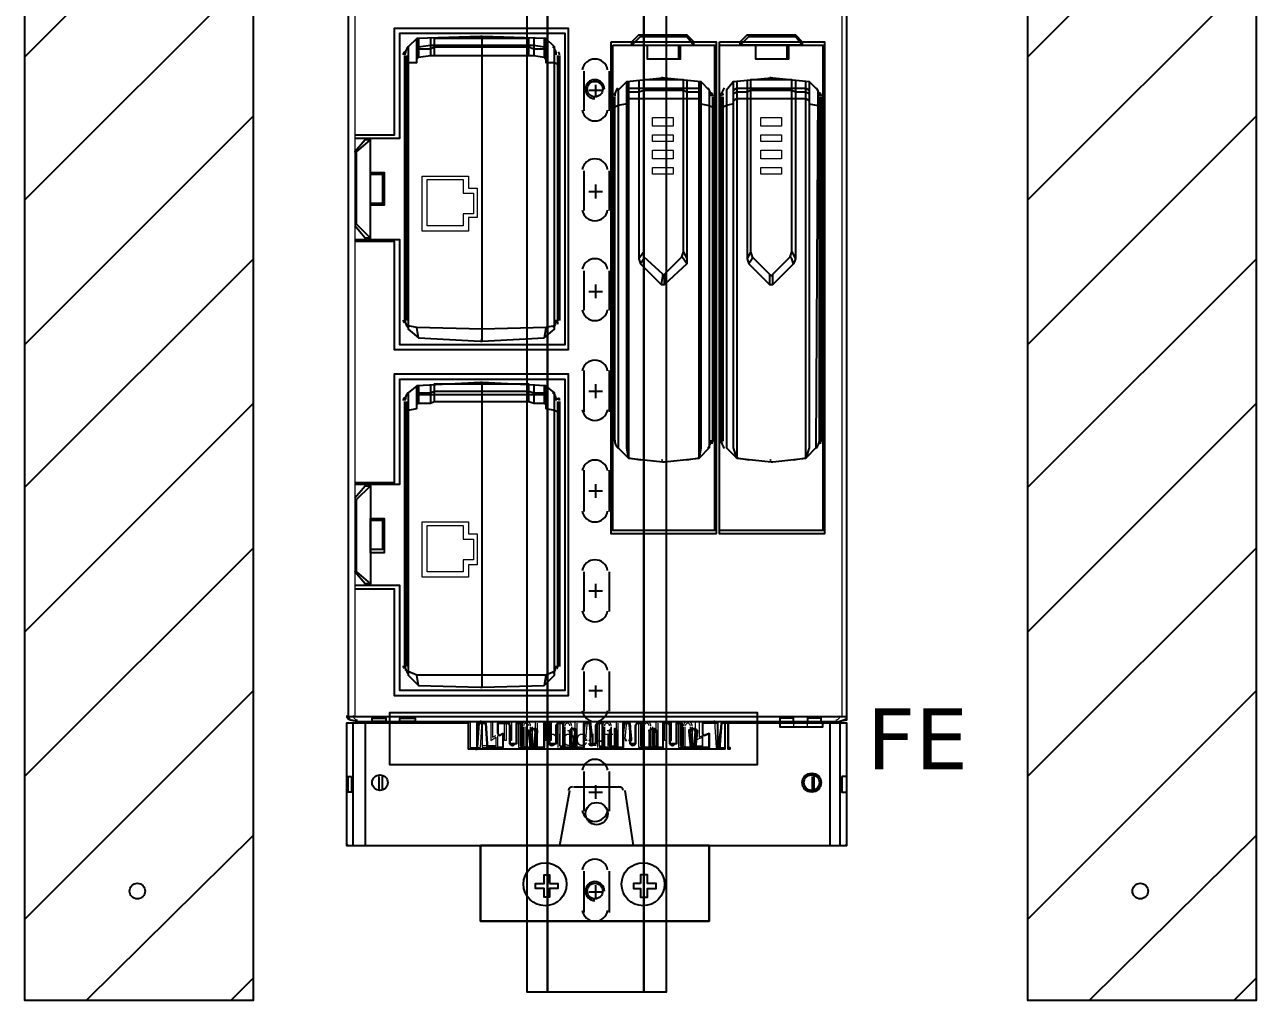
# Model space of a CAD drawing. Extents: x 4719 to 8938, y 1800 to 4482.
# Drawn here: x 7064.7 to 7367.8, y 3201.8 to 3441.8 of the extents above; entities that cross this region are included whole.
import ezdxf

# ---------------------------------------------------------------- set-up
doc = ezdxf.new("R2010")
doc.units = 0
doc.header["$LTSCALE"] = 10
doc.header["$MEASUREMENT"] = 0
doc.layers.add('G02-1-PRDXXXX-E-MRIO-01-P01-01$0$ANNOTATION', color=7, linetype='Continuous')
doc.styles.add('G02-1-PRDXXXX-E-MRIO-01-P01-01$0$PDF Swiss721BT-BoldCondensed', font='arial.ttf')
doc.styles.add('G02-1-PRDXXXX-E-MRIO-01-P01-01$0$PDF Verdana', font='verdana.ttf')

# ---------------------------------------------------------------- blocks, each defined once
blk = doc.blocks.new('G02-1-PRDXXXX-E-MRIO-01-P01-01$0$DV-54809-ZX-350-001')
at = {"layer": 'G02-1-PRDXXXX-E-MRIO-01-P01-01$0$ANNOTATION', "lineweight": 25}
for points in [[(2402.14, 2129.12), (2345.83, 2129.12), (2345.83, 1401.79), (2402.14, 1401.79)], [(2345.83, 2129.12), (2345.83, 1401.79), (2402.14, 1401.79), (2402.14, 2129.12)], [(2648.96, 2129.12), (2592.65, 2129.12), (2592.65, 1401.79), (2648.96, 1401.79)], [(2592.65, 2129.12), (2592.65, 1401.79), (2648.96, 1401.79), (2648.96, 2129.12)], [(2486.39, 1403.9), (2503.75, 1403.9), (2503.75, 1909.39), (2498.24, 1909.39), (2498.24, 1403.9), (2498.24, 1909.39), (2486.39, 1909.39), (2474.53, 1909.39), (2474.53, 1403.9), (2474.53, 1909.39), (2469.45, 1909.39), (2469.45, 1403.9)], [(2503.75, 1403.9), (2503.75, 1909.39), (2498.24, 1909.39), (2498.24, 1403.9), (2498.24, 1909.39), (2474.53, 1909.39), (2474.53, 1403.9), (2474.53, 1909.39), (2469.45, 1909.39), (2469.45, 1403.9)], [(2427.96, 1654.95), (2425.85, 1654.53), (2425.42, 1654.11), (2425.42, 1471.64), (2425.85, 1470.79), (2427.96, 1470.37), (2455.48, 1470.37), (2531.69, 1470.37), (2531.69, 1469.1), (2542.27, 1469.1), (2542.27, 1470.37), (2546.08, 1470.37), (2548.2, 1470.79), (2548.2, 1471.64), (2548.2, 1654.11), (2547.35, 1654.95), (2546.08, 1654.95), (2542.27, 1654.95), (2542.27, 1656.22), (2531.69, 1656.22), (2531.69, 1654.95)], [(2490.2, 1637.6), (2516.02, 1637.6), (2516.02, 1516.52), (2490.2, 1516.52)], [(2510.52, 1637.6), (2508.83, 1639.29), (2508.83, 1638.87), (2510.52, 1636.75)], [(2516.87, 1637.6), (2542.7, 1637.6), (2542.7, 1516.52), (2516.87, 1516.52)], [(2490.62, 1636.75), (2515.6, 1636.75), (2515.6, 1517.36), (2490.62, 1517.36)], [(2499.09, 1636.75), (2506.71, 1636.75), (2506.71, 1633.36), (2499.09, 1633.36)], [(2499.09, 1636.75), (2507.13, 1636.75), (2507.13, 1633.36), (2499.09, 1633.36)], [(2516.87, 1636.75), (2542.27, 1636.75), (2542.27, 1517.36), (2516.87, 1517.36)], [(2525.76, 1636.75), (2533.38, 1636.75), (2533.38, 1633.36), (2525.76, 1633.36)], [(2525.76, 1636.75), (2533.8, 1636.75), (2533.8, 1633.36), (2525.76, 1633.36)], [(2429.66, 1613.47), (2427.12, 1610.5), (2427.54, 1610.5), (2430.93, 1613.47)], [(2430.93, 1597.38), (2430.93, 1605.42), (2434.32, 1605.42), (2434.32, 1597.38)], [(2430.93, 1597.8), (2430.93, 1605), (2433.89, 1605), (2433.89, 1597.8)], [(2430.93, 1511.86), (2430.93, 1520.33), (2434.32, 1520.33), (2434.32, 1511.86)], [(2430.93, 1512.71), (2430.93, 1519.9), (2433.89, 1519.9), (2433.89, 1512.71)], [(2435.59, 1459.79), (2526.18, 1459.79), (2526.18, 1472.49), (2435.59, 1472.49), (2435.59, 1459.79), (2526.18, 1459.79), (2526.18, 1472.49), (2435.59, 1472.49)], [(2425.42, 1469.95), (2425, 1469.95), (2425, 1440.31), (2425.42, 1439.89), (2547.78, 1439.89), (2548.2, 1440.31), (2548.2, 1469.95), (2547.78, 1469.95), (2517.29, 1469.95), (2516.45, 1463.6), (2516.45, 1469.95), (2512.64, 1469.95), (2512.64, 1467.41), (2513.06, 1466.98), (2514.33, 1467.41), (2514.33, 1464.02), (2507.56, 1464.02), (2507.56, 1469.95), (2506.29, 1469.95), (2506.29, 1469.52), (2506.29, 1464.87), (2504.59, 1464.87), (2504.59, 1469.52), (2504.17, 1469.95), (2503.32, 1469.95), (2502.9, 1469.95), (2502.9, 1464.02), (2497.82, 1464.02), (2497.82, 1469.95), (2496.55, 1469.95), (2496.13, 1469.52), (2496.13, 1464.87), (2494.86, 1464.87), (2494.86, 1469.52), (2494.43, 1469.95), (2493.16, 1469.95), (2493.16, 1464.02), (2488.08, 1464.02), (2488.08, 1469.95), (2486.81, 1469.95), (2486.39, 1469.52), (2486.39, 1464.87), (2485.12, 1464.87), (2485.12, 1469.52), (2484.69, 1469.95), (2483.42, 1469.95), (2483.42, 1464.02), (2478.34, 1464.02), (2478.34, 1469.95), (2477.92, 1469.95), (2477.07, 1469.95), (2476.65, 1469.52), (2476.65, 1464.87), (2474.96, 1464.87), (2474.96, 1469.52), (2474.96, 1469.95), (2473.69, 1469.95), (2473.69, 1464.02), (2468.18, 1464.02), (2468.18, 1469.95), (2466.91, 1469.95), (2466.91, 1469.52), (2466.91, 1464.87), (2465.22, 1464.87), (2465.22, 1469.52), (2464.8, 1469.95), (2462.26, 1469.95), (2462.26, 1467.41), (2462.68, 1466.98), (2463.53, 1467.41), (2463.53, 1464.02), (2459.72, 1464.02), (2459.72, 1463.6), (2459.29, 1469.95), (2457.18, 1469.95), (2457.18, 1464.02), (2456.75, 1463.6), (2455.06, 1463.6), (2455.06, 1469.95)], [(2486.81, 1463.6), (2455.06, 1463.6), (2455.06, 1469.95), (2425, 1469.95), (2425, 1439.89), (2548.2, 1439.89), (2548.2, 1469.95), (2518.14, 1469.95), (2518.14, 1463.6)], [(2480.04, 1468.25), (2480.04, 1467.83), (2480.46, 1468.68)], [(2499.51, 1467.83), (2499.94, 1467.83)], [(2500.78, 1467.83), (2501.21, 1467.83), (2501.21, 1468.25), (2501.21, 1467.83)], [(2500.78, 1467.83), (2501.21, 1467.83)], [(2457.18, 1463.6), (2457.18, 1464.02)], [(2426.27, 1456.82), (2426.27, 1453.01), (2425.42, 1453.01), (2425.42, 1456.82)], [(2546.93, 1456.82), (2546.93, 1453.01), (2548.2, 1453.01), (2548.2, 1456.82)], [(2458.02, 1421.26), (2458.02, 1439.89), (2514.33, 1439.89), (2514.33, 1421.26)], [(2514.33, 1421.26), (2514.33, 1439.89), (2458.02, 1439.89), (2458.02, 1421.26)], [(2474.96, 1430.57), (2477.07, 1430.57), (2477.07, 1429.3), (2474.96, 1429.3), (2474.96, 1427.19), (2473.69, 1427.19), (2473.69, 1429.3), (2471.57, 1429.3), (2471.57, 1430.57), (2473.69, 1430.57), (2473.69, 1432.69), (2474.96, 1432.69)], [(2497.4, 1430.57), (2495.7, 1430.57), (2495.7, 1429.3), (2497.4, 1429.3), (2497.4, 1427.19), (2499.09, 1427.19), (2499.09, 1429.3), (2501.21, 1429.3), (2501.21, 1430.57), (2499.09, 1430.57), (2499.09, 1432.69), (2497.4, 1432.69)]]:
    blk.add_lwpolyline(points, close=True, dxfattribs=at)
for points in [[(2402.14, 1690.09), (2345.83, 1633.79)], [(2648.96, 1690.09), (2592.65, 1633.79)], [(2402.14, 1654.95), (2345.83, 1598.65)], [(2648.96, 1654.95), (2592.65, 1598.65)], [(2427.12, 1614.74), (2436.86, 1614.74), (2436.86, 1640.98), (2479.61, 1640.98), (2479.61, 1561.82), (2436.86, 1561.82), (2436.86, 1588.49), (2427.12, 1588.49)], [(2427.12, 1613.89), (2438.13, 1613.89), (2438.13, 1639.71), (2478.77, 1639.71), (2478.77, 1563.09), (2438.13, 1563.09), (2438.13, 1588.91), (2427.12, 1588.91)], [(2439.82, 1632.09), (2440.24, 1632.52), (2442.36, 1632.52), (2442.36, 1638.44), (2440.24, 1636.33), (2440.24, 1566.9), (2442.78, 1564.78), (2442.36, 1567.32)], [(2442.78, 1564.78), (2458.02, 1563.93), (2458.45, 1563.93), (2473.69, 1564.78), (2476.23, 1566.9), (2476.23, 1636.33), (2474.11, 1638.44), (2458.45, 1638.87), (2458.02, 1638.87), (2442.36, 1638.44)], [(2442.78, 1638.44), (2442.78, 1633.79), (2442.36, 1633.36)], [(2445.75, 1638.44), (2445.75, 1634.21)], [(2469.88, 1634.21), (2469.88, 1638.44), (2458.45, 1638.44), (2446.59, 1638.44), (2446.59, 1634.21)], [(2458.45, 1563.93), (2458.45, 1638.87)], [(2471.15, 1638.44), (2471.15, 1634.21)], [(2473.69, 1638.44), (2473.69, 1633.79), (2474.11, 1633.36)], [(2474.11, 1638.44), (2474.11, 1632.52), (2476.23, 1632.52), (2477.07, 1632.09)], [(2497.4, 1639.29), (2497.4, 1638.87), (2495.28, 1636.75), (2495.28, 1637.6), (2496.97, 1639.29), (2508.83, 1639.29)], [(2497.4, 1638.87), (2508.83, 1638.87)], [(2537.19, 1636.75), (2535.5, 1638.87), (2535.5, 1639.29), (2537.19, 1637.6), (2537.19, 1636.75), (2521.95, 1636.75), (2521.95, 1637.6), (2523.64, 1639.29), (2535.5, 1639.29)], [(2524.07, 1639.29), (2524.07, 1638.87), (2521.95, 1636.75)], [(2524.07, 1638.87), (2535.5, 1638.87)], [(2439.4, 1635.06), (2439.82, 1635.06)], [(2439.4, 1569.01), (2439.4, 1634.21)], [(2439.82, 1569.01), (2439.82, 1634.21)], [(2442.36, 1635.9), (2442.78, 1636.33), (2445.75, 1636.75), (2458.45, 1636.75), (2471.15, 1636.75), (2473.69, 1636.33), (2474.11, 1635.9)], [(2442.36, 1635.48), (2442.78, 1635.9), (2445.75, 1635.9), (2446.59, 1636.33), (2458.45, 1636.33), (2469.88, 1636.33), (2471.15, 1635.9), (2473.69, 1635.9), (2474.11, 1635.48)], [(2442.78, 1633.79), (2445.75, 1634.21), (2458.45, 1634.21), (2471.15, 1634.21), (2473.69, 1633.79)], [(2477.07, 1635.06), (2477.07, 1635.06)], [(2477.5, 1569.01), (2477.5, 1634.21)], [(2533.38, 1636.75), (2529.57, 1636.75), (2533.38, 1636.75)], [(2483.42, 1630.4), (2483.42, 1620.66)], [(2489.78, 1620.66), (2489.78, 1630.4)], [(2494.43, 1627.86), (2494.43, 1535.14), (2494.01, 1537.68), (2494.01, 1627.86), (2491.89, 1625.74), (2491.89, 1537.68), (2494.43, 1535.14)], [(2494.01, 1627.86), (2502.9, 1628.71), (2503.32, 1628.71), (2512.21, 1627.86), (2514.33, 1625.74), (2514.33, 1537.68), (2511.79, 1535.14)], [(2496.97, 1628.28), (2496.97, 1584.25), (2497.4, 1582.98), (2502.48, 1577.9), (2502.9, 1577.9), (2503.32, 1577.9), (2503.32, 1580.44)], [(2508.83, 1582.98), (2507.98, 1584.25), (2507.56, 1584.68), (2507.98, 1585.95), (2507.98, 1628.28), (2502.9, 1628.28), (2498.24, 1628.28), (2498.24, 1585.95), (2498.24, 1584.68), (2498.24, 1584.25), (2497.4, 1582.98)], [(2508.83, 1628.28), (2508.83, 1584.25), (2508.83, 1582.98), (2503.32, 1577.9)], [(2512.21, 1627.86), (2512.21, 1537.68), (2511.79, 1535.14), (2511.79, 1627.86)], [(2521.1, 1627.86), (2521.1, 1535.14), (2520.26, 1537.68), (2520.26, 1627.86), (2518.56, 1625.74), (2518.56, 1537.68), (2521.1, 1535.14)], [(2520.26, 1627.86), (2529.57, 1628.71), (2529.99, 1628.71), (2538.88, 1627.86), (2541, 1625.74), (2540.58, 1537.68), (2538.04, 1535.14)], [(2523.64, 1628.28), (2523.64, 1584.25), (2524.07, 1582.98), (2529.15, 1577.9), (2529.57, 1577.9), (2529.99, 1577.9), (2529.99, 1580.44)], [(2535.07, 1582.98), (2534.65, 1584.25), (2534.23, 1584.68), (2534.65, 1585.95), (2534.65, 1628.28), (2529.57, 1628.28), (2524.49, 1628.28), (2524.49, 1585.95), (2524.91, 1584.68), (2524.91, 1584.25), (2524.07, 1582.98)], [(2535.5, 1628.28), (2535.5, 1584.25), (2535.07, 1582.98), (2529.99, 1577.9)], [(2538.88, 1627.86), (2538.88, 1537.68), (2538.04, 1535.14), (2538.04, 1627.86)], [(2484.69, 1625.74), (2488.08, 1625.74)], [(2486.39, 1624.05), (2486.39, 1627.01)], [(2491.05, 1624.47), (2491.05, 1624.9)], [(2494.01, 1625.74), (2494.43, 1626.17), (2496.97, 1626.17), (2502.9, 1626.17), (2508.83, 1626.17), (2511.79, 1626.17), (2512.21, 1625.74)], [(2494.01, 1624.9), (2494.43, 1625.32), (2496.97, 1625.32), (2498.24, 1625.74), (2502.9, 1625.74), (2507.98, 1625.74), (2508.83, 1625.32), (2511.79, 1625.32), (2512.21, 1624.9)], [(2515.18, 1624.47), (2514.75, 1624.9)], [(2517.72, 1624.47), (2517.72, 1624.9)], [(2520.26, 1625.74), (2521.1, 1626.17), (2523.64, 1626.17), (2529.57, 1626.17), (2535.5, 1626.17), (2538.04, 1626.17), (2538.88, 1625.74)], [(2520.26, 1624.9), (2521.1, 1625.32), (2523.64, 1625.32), (2524.49, 1625.74), (2529.57, 1625.74), (2534.65, 1625.74), (2535.5, 1625.32), (2538.04, 1625.32), (2538.88, 1624.9)], [(2541.85, 1624.47), (2541.43, 1624.9)], [(2490.62, 1539.38), (2490.62, 1624.05)], [(2491.05, 1539.38), (2491.05, 1624.05)], [(2494.01, 1622.36), (2491.89, 1621.93), (2491.05, 1621.51)], [(2494.01, 1623.2), (2494.43, 1623.63), (2496.97, 1623.63), (2502.9, 1623.63), (2508.83, 1623.63), (2511.79, 1623.63), (2512.21, 1623.2)], [(2512.21, 1622.36), (2514.33, 1621.93), (2515.18, 1621.51)], [(2515.18, 1624.05), (2515.18, 1539.38), (2515.18, 1624.05)], [(2517.29, 1539.38), (2517.29, 1624.05)], [(2517.72, 1539.38), (2517.72, 1624.05)], [(2520.26, 1622.36), (2518.56, 1621.93), (2517.72, 1621.51)], [(2520.26, 1623.2), (2521.1, 1623.63), (2523.64, 1623.63), (2529.57, 1623.63), (2535.5, 1623.63), (2538.04, 1623.63), (2538.88, 1623.2)], [(2538.88, 1622.36), (2541, 1621.93), (2541.43, 1621.51)], [(2541.43, 1539.38), (2541.43, 1624.05)], [(2541.85, 1539.38), (2541.85, 1624.05)], [(2402.14, 1619.39), (2345.83, 1563.09)], [(2648.96, 1619.39), (2592.65, 1563.09)], [(2430.93, 1589.33), (2430.93, 1613.47)], [(2427.54, 1592.72), (2427.54, 1610.5)], [(2483.42, 1605.84), (2483.42, 1596.11)], [(2489.78, 1596.11), (2489.78, 1605.84)], [(2484.69, 1600.76), (2488.08, 1600.76)], [(2486.39, 1599.07), (2486.39, 1602.46)], [(2427.12, 1592.72), (2427.54, 1592.72), (2430.93, 1589.33), (2429.66, 1589.33), (2427.12, 1592.3)], [(2498.24, 1585.95), (2496.97, 1584.25)], [(2507.98, 1585.95), (2508.83, 1584.25)], [(2524.49, 1585.95), (2523.64, 1584.25)], [(2534.65, 1585.95), (2535.5, 1584.25)], [(2402.14, 1584.25), (2345.83, 1527.95)], [(2507.56, 1584.68), (2503.32, 1580.44), (2502.9, 1580.02), (2502.9, 1580.44), (2498.24, 1584.68)], [(2534.23, 1584.68), (2529.99, 1580.44), (2529.57, 1580.02), (2529.15, 1580.44), (2524.91, 1584.68)], [(2648.96, 1584.25), (2592.65, 1527.95)], [(2483.42, 1581.29), (2483.42, 1571.55)], [(2489.78, 1571.55), (2489.78, 1581.29)], [(2502.9, 1580.44), (2502.48, 1577.9)], [(2529.15, 1580.44), (2529.15, 1577.9)], [(2486.39, 1574.52), (2486.39, 1577.9)], [(2502.9, 1577.9), (2502.9, 1577.9)], [(2503.32, 1577.9), (2503.32, 1577.9)], [(2529.57, 1577.9), (2529.57, 1577.9)], [(2529.99, 1577.9), (2529.99, 1577.9)], [(2484.69, 1576.21), (2488.08, 1576.21)], [(2439.82, 1568.17), (2439.4, 1568.59)], [(2476.23, 1567.74), (2474.11, 1567.32), (2458.45, 1566.9), (2442.36, 1567.32), (2440.24, 1567.74)], [(2474.11, 1567.32), (2473.69, 1564.78)], [(2477.07, 1568.17), (2477.07, 1568.59)], [(2458.45, 1563.93), (2458.45, 1563.93)], [(2427.12, 1529.22), (2436.86, 1529.22), (2436.86, 1555.89), (2479.61, 1555.89), (2479.61, 1476.72), (2436.86, 1476.72), (2436.86, 1502.97), (2427.12, 1502.97)], [(2483.42, 1556.74), (2483.42, 1546.57)], [(2489.78, 1546.57), (2489.78, 1556.74)], [(2427.12, 1528.79), (2438.13, 1528.79), (2438.13, 1554.62), (2478.77, 1554.62), (2478.77, 1477.99), (2438.13, 1477.99), (2438.13, 1503.82), (2427.12, 1503.82)], [(2439.82, 1546.57), (2440.24, 1547), (2442.36, 1547.42), (2442.36, 1552.93), (2440.24, 1551.23), (2440.24, 1481.8), (2442.78, 1479.26), (2442.36, 1481.8)], [(2442.78, 1479.26), (2458.02, 1478.84), (2458.45, 1478.84), (2473.69, 1479.26), (2476.23, 1481.8), (2476.23, 1551.23), (2474.11, 1552.93), (2458.45, 1553.77), (2458.02, 1553.77), (2442.36, 1552.93)], [(2442.78, 1552.93), (2442.78, 1548.69), (2442.36, 1548.27)], [(2445.75, 1553.35), (2445.75, 1548.69)], [(2469.88, 1549.11), (2469.88, 1553.35), (2458.45, 1553.35), (2446.59, 1553.35), (2446.59, 1549.11)], [(2471.15, 1553.35), (2471.15, 1548.69)], [(2473.69, 1552.93), (2473.69, 1548.69), (2474.11, 1548.27)], [(2474.11, 1552.93), (2474.11, 1547.42), (2476.23, 1547), (2477.07, 1546.57)], [(2486.39, 1549.96), (2486.39, 1553.35)], [(2439.4, 1549.54), (2439.82, 1549.96)], [(2439.4, 1483.92), (2439.4, 1549.11)], [(2439.82, 1483.92), (2439.82, 1549.11)], [(2442.36, 1550.81), (2442.78, 1551.23), (2445.75, 1551.23), (2446.59, 1551.65), (2458.45, 1551.65), (2469.88, 1551.65), (2471.15, 1551.23), (2473.69, 1551.23), (2474.11, 1550.81)], [(2442.36, 1550.38), (2442.78, 1550.81), (2445.75, 1550.81), (2458.45, 1550.81), (2471.15, 1550.81), (2473.69, 1550.81), (2474.11, 1550.38)], [(2442.78, 1548.69), (2445.75, 1548.69), (2446.59, 1549.11), (2458.45, 1549.11), (2469.88, 1549.11), (2471.15, 1548.69), (2473.69, 1548.69)], [(2477.07, 1549.54), (2477.07, 1549.96)], [(2477.5, 1483.92), (2477.5, 1549.11)], [(2484.69, 1551.65), (2488.08, 1551.65)], [(2402.14, 1548.69), (2345.83, 1492.38)], [(2648.96, 1548.69), (2592.65, 1492.38)], [(2491.05, 1538.95), (2491.05, 1538.95)], [(2514.75, 1538.95), (2515.18, 1538.95)], [(2517.72, 1538.95), (2517.72, 1538.95)], [(2541.43, 1538.95), (2541.85, 1538.95)], [(2497.4, 1534.72), (2494.43, 1535.14), (2502.9, 1534.3), (2503.32, 1534.3), (2511.79, 1535.14), (2508.83, 1534.72)], [(2502.9, 1534.3), (2502.9, 1534.3)], [(2524.07, 1534.72), (2521.1, 1535.14), (2529.57, 1534.3), (2529.99, 1534.3), (2538.04, 1535.14), (2535.07, 1534.72)], [(2529.57, 1534.3), (2529.57, 1534.3)], [(2483.42, 1532.18), (2483.42, 1522.02)], [(2489.78, 1522.02), (2489.78, 1532.18)], [(2427.12, 1525.41), (2429.66, 1528.37), (2430.93, 1528.37), (2430.93, 1504.24), (2429.66, 1504.24), (2427.12, 1507.2), (2427.54, 1507.2), (2430.93, 1504.24)], [(2427.12, 1524.98), (2427.54, 1524.98), (2430.93, 1528.37)], [(2486.39, 1525.41), (2486.39, 1528.79)], [(2427.54, 1507.2), (2427.54, 1524.98)], [(2484.69, 1527.1), (2488.08, 1527.1)], [(2402.14, 1513.13), (2345.83, 1456.82)], [(2648.96, 1513.13), (2592.65, 1456.82)], [(2483.42, 1507.2), (2483.42, 1497.46)], [(2489.78, 1497.46), (2489.78, 1507.2)], [(2486.39, 1500.85), (2486.39, 1504.24)], [(2484.69, 1502.55), (2488.08, 1502.55)], [(2439.82, 1483.07), (2439.4, 1483.07)], [(2476.23, 1482.65), (2474.11, 1481.8), (2458.45, 1481.8), (2442.36, 1481.8), (2440.24, 1482.65)], [(2477.07, 1483.07), (2477.07, 1483.07)], [(2483.42, 1482.65), (2483.42, 1472.91)], [(2489.78, 1472.91), (2489.78, 1482.65)], [(2474.11, 1481.8), (2473.69, 1479.26)], [(2486.39, 1476.3), (2486.39, 1479.26)], [(2402.14, 1477.99), (2345.83, 1421.68)], [(2458.45, 1478.84), (2458.45, 1478.84)], [(2484.69, 1477.99), (2488.08, 1477.99)], [(2648.96, 1477.99), (2592.65, 1421.68)], [(2425.42, 1471.64), (2548.2, 1471.64)], [(2431.35, 1469.95), (2431.35, 1471.22), (2434.74, 1471.22), (2434.74, 1469.95)], [(2434.74, 1470.37), (2431.35, 1470.37)], [(2438.13, 1469.95), (2438.13, 1471.22), (2441.94, 1471.22), (2441.94, 1469.95)], [(2441.94, 1470.37), (2438.13, 1470.37)], [(2535.07, 1469.95), (2535.07, 1471.22), (2531.69, 1471.22), (2531.69, 1469.95)], [(2531.69, 1470.37), (2535.07, 1470.37)], [(2541.85, 1469.95), (2541.85, 1471.22), (2538.46, 1471.22), (2538.46, 1469.95)], [(2538.46, 1470.37), (2541.85, 1470.37)], [(2426.69, 1439.89), (2426.69, 1469.95)], [(2429.66, 1469.95), (2429.66, 1439.89)], [(2456.75, 1463.6), (2457.18, 1463.6), (2457.18, 1464.02), (2457.6, 1469.95), (2457.18, 1464.02), (2457.18, 1469.95), (2457.6, 1469.95), (2459.29, 1469.95)], [(2457.6, 1469.95), (2457.6, 1469.95)], [(2459.29, 1469.95), (2459.72, 1463.6), (2459.29, 1469.95)], [(2462.68, 1466.98), (2463.53, 1467.41), (2463.53, 1464.02), (2459.72, 1464.02), (2459.72, 1463.6)], [(2462.26, 1467.41), (2462.26, 1469.95), (2464.8, 1469.95), (2465.22, 1469.52), (2465.22, 1464.87)], [(2462.26, 1467.41), (2462.26, 1467.41)], [(2466.91, 1464.87), (2466.91, 1469.52), (2466.91, 1469.95), (2468.18, 1469.95), (2468.18, 1464.02)], [(2468.18, 1469.95), (2468.18, 1469.95)], [(2469.88, 1468.25), (2469.88, 1468.25)], [(2470.72, 1464.02), (2470.3, 1467.83), (2470.72, 1468.68), (2470.3, 1468.68), (2470.3, 1468.25)], [(2470.3, 1468.25), (2470.3, 1468.25)], [(2470.72, 1467.83), (2470.72, 1467.83)], [(2471.15, 1464.02), (2471.57, 1467.83), (2471.15, 1468.68), (2471.57, 1468.68), (2471.57, 1468.25), (2471.99, 1468.25), (2471.99, 1467.83), (2471.57, 1464.02)], [(2471.15, 1467.83), (2471.15, 1467.83)], [(2471.57, 1468.25), (2471.57, 1468.25)], [(2473.69, 1464.02), (2473.69, 1469.95), (2474.96, 1469.95), (2474.96, 1469.52), (2474.96, 1464.87)], [(2473.69, 1469.95), (2473.69, 1469.95)], [(2476.65, 1464.87), (2476.65, 1469.52), (2477.07, 1469.95), (2477.92, 1469.95)], [(2477.92, 1469.95), (2477.92, 1469.95)], [(2478.34, 1469.95), (2478.34, 1464.02), (2483.42, 1464.02), (2483.42, 1469.95), (2484.69, 1469.95), (2485.12, 1469.52), (2485.12, 1464.87)], [(2480.04, 1468.25), (2480.04, 1468.25)], [(2480.04, 1468.25), (2480.04, 1468.25)], [(2480.46, 1464.02), (2480.04, 1467.83), (2480.04, 1464.02)], [(2480.04, 1467.83), (2480.04, 1467.83)], [(2480.46, 1468.68), (2480.46, 1468.68)], [(2480.46, 1467.83), (2480.46, 1467.83)], [(2480.88, 1467.83), (2480.88, 1467.83)], [(2481.31, 1464.02), (2481.73, 1467.83), (2481.73, 1468.25)], [(2481.31, 1468.25), (2481.31, 1468.25)], [(2481.73, 1468.25), (2481.73, 1468.25)], [(2481.73, 1467.83), (2481.73, 1467.83)], [(2483.42, 1469.95), (2483.42, 1469.95)], [(2486.39, 1464.87), (2486.39, 1469.52), (2486.81, 1469.95), (2488.08, 1469.95), (2488.08, 1464.02), (2493.16, 1464.02), (2493.16, 1469.95), (2494.43, 1469.95), (2494.86, 1469.52), (2494.86, 1464.87)], [(2488.08, 1469.95), (2488.08, 1469.95)], [(2490.2, 1464.02), (2490.2, 1467.83), (2490.2, 1468.68), (2489.78, 1468.25), (2489.78, 1467.83), (2489.78, 1464.02)], [(2489.78, 1468.25), (2489.78, 1468.25)], [(2490.2, 1468.68), (2490.2, 1468.68)], [(2490.2, 1468.25), (2490.2, 1468.25)], [(2490.2, 1467.83), (2490.2, 1467.83)], [(2491.05, 1464.02), (2491.05, 1467.83), (2491.05, 1468.68), (2491.47, 1468.25), (2491.47, 1467.83), (2491.47, 1464.02)], [(2491.05, 1468.68), (2491.05, 1468.68)], [(2491.05, 1468.25), (2491.05, 1468.25)], [(2491.05, 1467.83), (2491.05, 1467.83)], [(2491.47, 1468.25), (2491.47, 1468.25)], [(2493.16, 1469.95), (2493.16, 1469.95)], [(2496.13, 1464.87), (2496.13, 1469.52), (2496.55, 1469.95), (2497.82, 1469.95), (2497.82, 1464.02), (2502.9, 1464.02), (2503.32, 1463.6)], [(2497.82, 1469.95), (2497.82, 1469.95)], [(2499.94, 1464.02), (2499.94, 1467.83), (2499.51, 1468.25), (2499.51, 1467.83), (2499.51, 1464.02)], [(2499.51, 1468.25), (2499.51, 1468.25)], [(2499.51, 1467.83), (2499.51, 1467.83)], [(2499.94, 1468.68), (2499.94, 1468.68)], [(2499.94, 1468.25), (2499.94, 1468.25)], [(2499.94, 1467.83), (2499.94, 1467.83)], [(2500.36, 1467.83), (2500.36, 1467.83)], [(2500.78, 1464.02), (2500.78, 1467.83), (2500.78, 1468.68), (2501.21, 1468.25), (2501.21, 1467.83), (2501.21, 1464.02)], [(2500.78, 1468.68), (2500.78, 1468.68)], [(2500.78, 1467.83), (2500.78, 1467.83)], [(2501.21, 1468.25), (2501.21, 1468.25)], [(2501.21, 1468.25), (2501.21, 1468.25)], [(2502.9, 1469.95), (2502.9, 1464.02)], [(2503.32, 1469.95), (2504.17, 1469.95), (2504.59, 1469.52), (2504.59, 1464.87)], [(2503.32, 1469.95), (2503.32, 1469.95)], [(2506.29, 1464.87), (2506.29, 1469.52), (2506.29, 1469.95), (2507.56, 1469.95), (2507.56, 1464.02)], [(2507.56, 1469.95), (2507.56, 1469.95)], [(2507.98, 1464.02), (2514.33, 1464.02), (2514.33, 1467.41), (2513.06, 1466.98)], [(2510.1, 1464.02), (2509.67, 1467.83), (2510.1, 1468.68), (2509.67, 1468.68), (2509.67, 1468.25), (2509.25, 1468.25), (2509.25, 1467.83), (2509.67, 1464.02)], [(2509.67, 1468.25), (2509.67, 1468.25)], [(2510.1, 1467.83), (2510.1, 1467.83)], [(2510.52, 1464.02), (2510.94, 1467.83), (2510.52, 1468.68), (2510.94, 1468.68), (2510.94, 1468.25), (2511.37, 1468.25), (2511.37, 1467.83), (2510.94, 1464.02)], [(2510.52, 1467.83), (2510.52, 1467.83)], [(2510.94, 1468.25), (2510.94, 1468.25)], [(2516.45, 1463.6), (2516.45, 1469.95), (2512.64, 1469.95), (2512.64, 1467.41)], [(2513.06, 1467.41), (2513.06, 1467.41)], [(2516.87, 1463.6), (2517.29, 1469.95), (2516.87, 1463.6)], [(2519.41, 1463.6), (2518.99, 1464.02), (2519.41, 1464.02), (2519.41, 1463.6), (2518.99, 1463.6), (2518.99, 1464.02), (2518.99, 1469.95), (2518.99, 1464.02), (2518.99, 1469.95), (2517.29, 1469.95)], [(2518.99, 1469.95), (2518.99, 1469.95)], [(2543.97, 1469.95), (2543.97, 1439.89)], [(2546.51, 1439.89), (2546.51, 1469.95)], [(2459.72, 1463.6), (2459.72, 1463.6)], [(2459.72, 1463.6), (2459.72, 1463.6)], [(2459.72, 1463.6), (2459.72, 1463.6)], [(2463.53, 1464.02), (2463.53, 1464.02)], [(2473.26, 1464.02), (2468.61, 1464.02)], [(2468.61, 1464.02), (2468.61, 1464.02)], [(2473.26, 1464.02), (2473.26, 1464.02)], [(2478.34, 1464.02), (2478.34, 1464.02)], [(2483.42, 1464.02), (2483.42, 1464.02)], [(2488.08, 1464.02), (2488.08, 1464.02)], [(2493.16, 1464.02), (2493.16, 1464.02)], [(2497.82, 1464.02), (2497.82, 1464.02)], [(2502.9, 1464.02), (2502.9, 1464.02)], [(2507.98, 1464.02), (2507.98, 1464.02)], [(2516.87, 1463.6), (2516.87, 1463.6)], [(2518.99, 1464.02), (2518.99, 1464.02)], [(2518.99, 1464.02), (2518.99, 1464.02)], [(2483.42, 1458.09), (2483.42, 1448.36)], [(2489.78, 1448.36), (2489.78, 1458.09)], [(2433.05, 1453.44), (2433.05, 1456.82)], [(2433.89, 1453.44), (2433.89, 1456.82)], [(2539.73, 1453.44), (2539.73, 1456.82)], [(2540.16, 1453.44), (2540.16, 1456.82)], [(2477.5, 1439.89), (2480.04, 1453.44)], [(2480.88, 1454.28), (2492.32, 1454.28)], [(2484.69, 1453.01), (2488.08, 1453.01)], [(2486.39, 1451.32), (2486.39, 1454.71)], [(2495.7, 1439.89), (2493.59, 1453.44)], [(2402.14, 1442.43), (2361.07, 1401.79)], [(2648.96, 1442.43), (2607.89, 1401.79)], [(2483.42, 1433.54), (2483.42, 1423.38)], [(2489.78, 1423.38), (2489.78, 1433.54)], [(2484.69, 1428.46), (2488.08, 1428.46)], [(2486.39, 1426.76), (2486.39, 1430.15)], [(2402.14, 1407.29), (2396.64, 1401.79)], [(2648.96, 1407.29), (2643.45, 1401.79)]]:
    blk.add_lwpolyline(points, dxfattribs=at)
at = {"layer": 'G02-1-PRDXXXX-E-MRIO-01-P01-01$0$ANNOTATION', "lineweight": 0}
for points in [[(2425.42, 1471.64), (2425.42, 1654.11)], [(2427.12, 1654.11), (2427.12, 1471.64)], [(2546.93, 1654.11), (2546.93, 1471.64)], [(2548.2, 1471.64), (2548.2, 1654.11)], [(2545.66, 1470.37), (2427.96, 1470.37), (2426.27, 1470.79)], [(2427.96, 1470.37), (2427.96, 1470.37)], [(2455.48, 1470.37), (2455.48, 1469.95), (2455.48, 1464.02), (2458.02, 1464.02), (2458.45, 1470.37), (2458.45, 1464.44)], [(2458.45, 1470.37), (2458.45, 1470.37)], [(2458.45, 1470.37), (2458.45, 1470.37)], [(2460.56, 1470.37), (2460.56, 1465.71), (2461.83, 1466.56), (2461.83, 1464.44), (2458.45, 1464.44), (2458.45, 1464.02), (2462.26, 1464.02), (2462.26, 1466.98)], [(2467.34, 1470.37), (2460.99, 1470.37), (2460.99, 1466.56), (2461.83, 1466.98)], [(2464.37, 1470.37), (2464.37, 1466.14), (2464.37, 1465.71), (2463.95, 1465.71), (2463.95, 1466.14), (2463.95, 1470.37)], [(2465.64, 1470.37), (2465.64, 1466.14), (2465.64, 1465.71), (2465.22, 1465.71), (2465.22, 1466.14), (2465.22, 1470.37)], [(2467.76, 1470.37), (2467.76, 1464.44), (2468.61, 1464.44), (2468.61, 1469.1)], [(2469.45, 1470.37), (2469.45, 1471.64)], [(2470.72, 1469.1), (2470.72, 1464.44), (2471.57, 1464.44), (2471.57, 1470.37)], [(2471.99, 1470.37), (2477.07, 1470.37)], [(2474.11, 1470.37), (2474.11, 1466.14), (2474.11, 1465.71), (2473.69, 1465.71), (2473.69, 1466.14), (2473.69, 1470.37)], [(2475.38, 1470.37), (2475.38, 1466.14), (2475.38, 1465.71), (2474.96, 1465.71), (2474.96, 1466.14), (2474.96, 1470.37)], [(2477.5, 1470.37), (2477.5, 1464.44), (2478.34, 1464.44), (2478.34, 1469.1)], [(2481.73, 1469.95), (2481.73, 1464.02), (2480.46, 1464.02), (2480.46, 1464.44), (2480.46, 1469.1), (2480.46, 1464.44), (2481.31, 1464.44), (2481.31, 1470.37)], [(2482.15, 1470.37), (2486.81, 1470.37)], [(2484.27, 1470.37), (2483.85, 1466.14), (2484.27, 1465.71), (2483.85, 1465.71), (2483.42, 1465.71), (2483.42, 1466.14), (2483.85, 1470.37)], [(2485.12, 1470.37), (2485.54, 1466.14)], [(2487.24, 1470.37), (2487.24, 1464.44), (2488.51, 1464.44), (2488.51, 1469.1), (2488.51, 1464.44), (2488.51, 1464.02), (2487.24, 1464.02)], [(2491.47, 1464.02), (2490.2, 1464.02), (2490.2, 1464.44), (2490.2, 1469.1), (2490.2, 1464.44), (2491.47, 1464.44), (2491.47, 1470.37)], [(2491.89, 1470.37), (2496.97, 1470.37)], [(2493.59, 1466.14), (2493.59, 1465.71), (2494.01, 1465.71), (2493.59, 1466.14), (2494.01, 1470.37)], [(2494.43, 1470.37), (2494.86, 1466.14), (2494.43, 1465.71), (2494.86, 1465.71), (2495.28, 1465.71), (2495.28, 1466.14), (2494.86, 1470.37)], [(2497.4, 1470.37), (2497.4, 1464.44), (2498.24, 1464.44), (2498.24, 1469.1), (2498.24, 1464.44), (2498.24, 1464.02), (2496.97, 1464.02), (2496.97, 1469.95)], [(2496.97, 1470.37), (2496.97, 1470.37)], [(2500.36, 1469.1), (2500.36, 1464.44), (2501.21, 1464.44), (2501.21, 1470.37)], [(2501.63, 1470.37), (2506.71, 1470.37)], [(2503.75, 1470.37), (2503.75, 1466.14), (2503.75, 1465.71), (2503.32, 1465.71), (2503.32, 1466.14), (2503.32, 1470.37)], [(2504.59, 1470.37), (2504.59, 1466.14), (2504.59, 1465.71), (2505.02, 1465.71), (2505.02, 1466.14), (2505.02, 1470.37)], [(2507.13, 1470.37), (2507.13, 1464.44), (2507.98, 1464.44), (2507.98, 1469.1)], [(2515.18, 1470.37), (2511.79, 1470.37), (2511.79, 1466.56), (2512.64, 1466.98), (2512.64, 1464.02), (2510.1, 1464.02), (2509.67, 1464.44), (2509.67, 1469.1)], [(2510.1, 1469.1), (2510.1, 1464.44), (2512.64, 1464.44), (2512.64, 1466.56), (2510.94, 1465.71), (2510.94, 1470.37)], [(2515.18, 1470.37), (2515.18, 1470.37)], [(2515.6, 1470.37), (2515.6, 1470.37)], [(2515.6, 1470.37), (2516.02, 1464.02), (2518.14, 1464.02), (2518.14, 1469.95), (2518.56, 1470.37)], [(2515.6, 1470.37), (2515.6, 1470.37)], [(2535.07, 1470.37), (2535.07, 1469.1), (2531.69, 1469.1), (2531.69, 1470.37)], [(2542.27, 1470.37), (2542.27, 1469.1), (2538.46, 1469.1), (2538.46, 1470.37)], [(2545.66, 1470.37), (2545.66, 1470.37)], [(2467.34, 1469.95), (2467.34, 1464.02), (2468.61, 1464.02), (2469.03, 1464.44), (2469.03, 1469.1)], [(2467.34, 1469.95), (2467.34, 1469.95)], [(2471.99, 1469.95), (2471.99, 1464.02), (2470.72, 1464.02), (2470.3, 1464.44), (2470.3, 1469.1)], [(2471.99, 1469.95), (2471.99, 1469.95)], [(2477.07, 1469.95), (2477.07, 1464.02)], [(2477.07, 1469.95), (2477.07, 1469.95)], [(2478.77, 1469.1), (2478.77, 1464.44), (2478.77, 1464.02), (2478.34, 1464.02), (2477.5, 1464.02)], [(2482.15, 1469.95), (2482.15, 1469.95)], [(2486.39, 1469.95), (2486.39, 1469.95)], [(2486.81, 1469.95), (2486.81, 1464.02)], [(2486.81, 1469.95), (2486.81, 1469.95)], [(2491.89, 1464.02), (2491.89, 1469.95)], [(2491.89, 1469.95), (2491.89, 1469.95)], [(2496.55, 1469.95), (2496.55, 1469.95)], [(2501.63, 1469.95), (2501.63, 1464.02), (2500.36, 1464.02), (2499.94, 1464.02), (2499.94, 1464.44), (2499.94, 1469.1)], [(2501.63, 1469.95), (2501.63, 1469.95)], [(2506.71, 1469.95), (2506.71, 1464.02), (2507.98, 1464.02), (2508.4, 1464.44), (2508.4, 1469.1)], [(2506.71, 1469.95), (2506.71, 1469.95)], [(2461.83, 1466.98), (2461.83, 1466.98)], [(2464.37, 1466.14), (2464.37, 1466.14)], [(2464.8, 1466.14), (2464.8, 1466.14)], [(2474.11, 1466.14), (2474.11, 1466.14)], [(2474.11, 1465.71), (2474.11, 1465.71)], [(2474.53, 1466.14), (2474.53, 1466.14)], [(2475.38, 1465.71), (2475.38, 1465.71)], [(2483.85, 1466.14), (2483.85, 1466.14)], [(2484.27, 1466.14), (2484.27, 1466.14)], [(2484.69, 1466.14), (2484.69, 1466.14)], [(2485.12, 1466.14), (2485.12, 1466.14)], [(2485.12, 1465.71), (2485.12, 1465.71)], [(2493.59, 1466.14), (2493.59, 1466.14)], [(2494.01, 1466.14), (2494.01, 1466.14)], [(2494.43, 1466.14), (2494.43, 1466.14)], [(2494.86, 1466.14), (2494.86, 1466.14)], [(2494.86, 1465.71), (2494.86, 1465.71)], [(2503.75, 1466.14), (2503.75, 1466.14)], [(2503.75, 1465.71), (2503.75, 1465.71)], [(2467.34, 1464.02), (2467.34, 1464.02)], [(2471.99, 1464.02), (2471.99, 1464.02)], [(2471.99, 1464.02), (2471.99, 1464.02)], [(2477.5, 1464.02), (2477.5, 1464.02)], [(2477.5, 1464.02), (2477.5, 1464.02)], [(2481.73, 1464.02), (2481.73, 1464.02)], [(2481.73, 1464.02), (2481.73, 1464.02)], [(2487.24, 1464.02), (2487.24, 1464.02)], [(2487.24, 1464.02), (2487.24, 1464.02)], [(2491.47, 1464.02), (2491.47, 1464.02)], [(2491.47, 1464.02), (2491.47, 1464.02)], [(2496.97, 1464.02), (2496.97, 1464.02)], [(2501.63, 1464.02), (2501.63, 1464.02)], [(2501.63, 1464.02), (2501.63, 1464.02)], [(2506.71, 1464.02), (2506.71, 1464.02)]]:
    blk.add_lwpolyline(points, dxfattribs=at)
at = {"layer": 'G02-1-PRDXXXX-E-MRIO-01-P01-01$0$ANNOTATION', "lineweight": 25}
for points in [[(2476.79, 1568.5, 0.172198), (2477.07, 1569.01), (2477.07, 1634.21)], [(2502.85, 1628.7, 0.017085), (2502.69, 1628.71, 0.017067), (2502.53, 1628.7)], [(2529.52, 1628.7, 0.017049), (2529.36, 1628.71, 0.017067), (2529.2, 1628.7)], [(2458.45, 1478.84), (2458.45, 1553.77, 0.017085), (2458.23, 1553.77, 0.017067), (2458.08, 1553.76)], [(2476.79, 1483.4, 0.172142), (2477.07, 1483.92), (2477.07, 1549.11)], [(2470.3, 1464.02), (2469.88, 1467.83), (2469.88, 1468.25, 0.095103), (2469.88, 1468.01)], [(2480.88, 1464.02), (2481.31, 1467.83), (2480.88, 1468.68), (2481.31, 1468.68), (2481.31, 1468.25, -0.095103), (2481.31, 1468.01)], [(2499.51, 1468.01, -0.095103), (2499.51, 1468.25), (2499.94, 1467.83), (2499.94, 1468.68), (2499.94, 1468.25)]]:
    blk.add_lwpolyline(points, format="xyb", dxfattribs=at)
at = {"layer": 'G02-1-PRDXXXX-E-MRIO-01-P01-01$0$ANNOTATION', "lineweight": 0}
for points in [[(2500.36, 1618.97), (2505.44, 1618.97), (2505.44, 1616.85), (2500.36, 1616.85)], [(2527.03, 1618.97), (2532.11, 1618.97), (2532.11, 1616.85), (2527.03, 1616.85)], [(2500.36, 1614.74), (2505.44, 1614.74), (2505.44, 1613.04), (2500.36, 1613.04)], [(2527.03, 1614.74), (2532.11, 1614.74), (2532.11, 1613.04), (2527.03, 1613.04)], [(2500.36, 1610.93), (2505.44, 1610.93), (2505.44, 1608.81), (2500.36, 1608.81)], [(2527.03, 1610.93), (2532.11, 1610.93), (2532.11, 1608.81), (2527.03, 1608.81)], [(2500.36, 1606.69), (2505.44, 1606.69), (2505.44, 1605), (2500.36, 1605)], [(2527.03, 1606.69), (2532.11, 1606.69), (2532.11, 1605), (2527.03, 1605)], [(2457.18, 1594.41), (2455.06, 1594.41), (2455.06, 1591.03), (2443.63, 1591.03), (2443.63, 1604.57), (2455.06, 1604.57), (2455.06, 1601.61), (2457.18, 1601.61)], [(2456.33, 1595.26), (2453.79, 1595.26), (2453.79, 1592.3), (2444.9, 1592.3), (2444.9, 1603.73), (2453.79, 1603.73), (2453.79, 1600.34), (2456.33, 1600.34)], [(2457.18, 1508.9), (2455.06, 1508.9), (2455.06, 1505.93), (2443.63, 1505.93), (2443.63, 1519.48), (2455.06, 1519.48), (2455.06, 1516.52), (2457.18, 1516.52)], [(2456.33, 1510.17), (2453.79, 1510.17), (2453.79, 1507.2), (2444.9, 1507.2), (2444.9, 1518.63), (2453.79, 1518.63), (2453.79, 1515.25), (2456.33, 1515.25)]]:
    blk.add_lwpolyline(points, close=True, dxfattribs=at)
at = {"layer": 'G02-1-PRDXXXX-E-MRIO-01-P01-01$0$ANNOTATION', "color": 7, "lineweight": 0, "true_color": 0xffffff}
blk.add_lwpolyline([(2531.69, 1470.37), (2427.96, 1470.37), (2546.08, 1470.37)], close=True, dxfattribs=at)
at = {"layer": 'G02-1-PRDXXXX-E-MRIO-01-P01-01$0$ANNOTATION', "lineweight": 0}
for points in [[(2470.3, 1469.31, 0.415009), (2469.24, 1470.37, 0.415009), (2468.18, 1469.31)], [(2480.46, 1469.31, 0.415009), (2479.4, 1470.37, 0.414948), (2478.34, 1469.31)], [(2484.69, 1470.37), (2485.12, 1466.14), (2484.69, 1465.71), (2485.12, 1465.71), (2485.12, 1466.14, 0.081988), (2485.12, 1466.35)], [(2490.2, 1469.31, 0.415009), (2489.14, 1470.37, 0.414948), (2488.08, 1469.31)], [(2493.16, 1466.35, 0.081977), (2493.16, 1466.14), (2493.59, 1470.37)], [(2499.94, 1469.31, 0.415009), (2498.88, 1470.37, 0.415009), (2497.82, 1469.31)], [(2510.1, 1469.31, 0.415009), (2509.04, 1470.37, 0.414948), (2507.98, 1469.31)], [(2548.2, 1471.85, -0.388176), (2547.35, 1470.79), (2546.08, 1470.37)]]:
    blk.add_lwpolyline(points, format="xyb", dxfattribs=at)
at = {"layer": 'G02-1-PRDXXXX-E-MRIO-01-P01-01$0$ANNOTATION', "color": 7, "lineweight": 0, "true_color": 0xffffff}
for points in [[(2425, 1469.95), (2455.06, 1469.95)], [(2466.91, 1469.95), (2468.18, 1469.95), (2466.91, 1469.95)], [(2473.69, 1469.95), (2474.96, 1469.95), (2473.69, 1469.95)], [(2477.07, 1469.95), (2477.92, 1469.95)], [(2483.42, 1469.95), (2484.69, 1469.95)], [(2493.16, 1469.95), (2494.43, 1469.95), (2493.16, 1469.95)], [(2496.55, 1469.95), (2497.82, 1469.95), (2496.55, 1469.95)], [(2506.29, 1469.95), (2507.56, 1469.95), (2506.29, 1469.95)], [(2514.33, 1467.41), (2513.06, 1466.98)], [(2517.29, 1469.95), (2548.2, 1469.95)], [(2516.45, 1463.6), (2456.75, 1463.6), (2516.45, 1463.6)], [(2435.59, 1459.79), (2526.18, 1459.79)], [(2548.2, 1439.89), (2425.42, 1439.89)], [(2458.02, 1421.26), (2458.02, 1439.89)]]:
    blk.add_lwpolyline(points, dxfattribs=at)
at = {"layer": 'G02-1-PRDXXXX-E-MRIO-01-P01-01$0$ANNOTATION', "lineweight": 25}
for centre, radius in [((2486.18, 1625.96), 1.91), ((2433.26, 1455.34), 1.91), ((2539.52, 1455.34), 2.33), ((2539.52, 1455.34), 1.91), ((2486.6, 1447.72), 2.75), ((2473.9, 1430.36), 5.29), ((2498.03, 1430.36), 5.29), ((2373.56, 1428.67), 1.91), ((2486.18, 1428.67), 1.91), ((2620.38, 1428.67), 1.91)]:
    blk.add_circle(centre, radius, dxfattribs=at)
for centre, radius, start, end in [((2440.03, 1634.42), 1.06, 134.9467, 179.9748), ((2442.16, 1634.42), 2.76, 135.1338, 179.9759), ((2473.9, 1634.42), 2.75, 359.9933, 45.07), ((2476.45, 1634.43), 1.04, 359.7006, 45.3778), ((2486.18, 1630.19), 3.17, 9.9933, 170.0067), ((2486.17, 1625.95), 2.33, 0.0555, 269.9445), ((2491.24, 1624.27), 1.04, 134.6131, 180.2991), ((2493.78, 1624.26), 2.74, 134.8093, 180.052), ((2512.02, 1624.26), 2.74, 359.9418, 45.197), ((2514.12, 1624.26), 1.06, 0.0385, 45.0718), ((2517.93, 1624.26), 1.06, 134.9377, 179.9745), ((2520.04, 1624.26), 2.75, 135.0108, 180.0324), ((2538.68, 1624.26), 2.75, 359.9726, 44.9929), ((2540.79, 1624.26), 1.06, 0.0255, 45.0623), ((2486.18, 1621.3), 3.17, 189.5735, 350.3305), ((2486.18, 1605.64), 3.17, 9.9966, 170.0034), ((2486.18, 1596.74), 3.17, 189.5711, 350.333), ((2486.18, 1581.08), 3.17, 9.9966, 170.0034), ((2486.18, 1572.19), 3.17, 189.5711, 350.333), ((2440.04, 1569.23), 1.07, 184.8474, 223.1432), ((2442.14, 1569.22), 2.75, 181.1484, 224.5999), ((2473.89, 1569.22), 2.76, 315.6091, 358.8306), ((2486.18, 1556.1), 3.17, 9.9933, 170.0067), ((2440.04, 1549.32), 1.06, 135.0817, 179.8398), ((2442.16, 1549.33), 2.76, 135.1287, 179.9811), ((2473.9, 1549.33), 2.75, 359.9881, 45.0752), ((2476.45, 1549.33), 1.05, 359.8352, 45.2432), ((2486.18, 1547.63), 3.17, 189.5711, 350.333), ((2491.25, 1539.59), 1.05, 179.8353, 225.2432), ((2493.8, 1539.59), 2.75, 179.9943, 225.069), ((2512, 1539.59), 2.75, 314.9248, 0.0119), ((2514.11, 1539.59), 1.06, 315.0722, 359.8268), ((2517.93, 1539.59), 1.06, 180.1601, 224.9184), ((2520.06, 1539.59), 2.76, 180.0139, 224.8677), ((2538.66, 1539.59), 2.76, 315.1287, 359.9811), ((2540.78, 1539.59), 1.06, 315.0817, 359.8398), ((2486.18, 1531.55), 3.17, 9.9966, 170.0034), ((2486.18, 1522.65), 3.17, 189.5711, 350.333), ((2486.18, 1506.99), 3.17, 9.9966, 170.0034), ((2486.18, 1498.1), 3.17, 189.5711, 350.333), ((2486.18, 1482.44), 3.17, 9.9949, 170.0051), ((2440.04, 1484.14), 1.07, 184.8508, 223.1341), ((2442.14, 1484.13), 2.75, 181.1498, 224.5985), ((2473.89, 1484.13), 2.76, 315.6104, 358.8293), ((2486.18, 1473.54), 3.17, 189.5711, 350.333), ((2470.89, 1468.04), 0.677, 357.7209, 16.7695), ((2480.29, 1468.04), 0.677, 163.2305, 182.2791), ((2489.95, 1468.04), 0.599, 161.0804, 182.6842), ((2490.87, 1468.04), 0.599, 357.3158, 18.9196), ((2500.53, 1468.04), 0.677, 357.7209, 16.7695), ((2509.93, 1468.04), 0.677, 163.2305, 182.2791), ((2510.35, 1468.04), 0.595, 357.2958, 19.0266), ((2465.86, 1465.08), 0.635, 179.9633, 0.0334), ((2475.59, 1465.08), 0.635, 179.9534, 0.2453), ((2485.33, 1465.08), 0.635, 179.9666, 0.0367), ((2495.49, 1465.08), 0.635, 179.9633, 0.0334), ((2505.23, 1465.08), 0.635, 179.9534, 0.2453), ((2486.18, 1457.88), 3.18, 10.0448, 169.9552), ((2480.67, 1453.23), 1.06, 89.9479, 169.9351), ((2492.1, 1453.23), 1.06, 10.067, 90.0594), ((2486.18, 1448.99), 3.17, 189.5723, 350.3318), ((2486.18, 1433.33), 3.17, 9.9949, 170.0051), ((2486.18, 1428.67), 2.33, 0.0016, 269.9445), ((2486.18, 1424.43), 3.17, 189.5711, 350.333)]:
    blk.add_arc(centre, radius, start, end, dxfattribs=at)
at = {"layer": 'G02-1-PRDXXXX-E-MRIO-01-P01-01$0$ANNOTATION', "lineweight": 0}
for centre, radius, start, end in [((2426.06, 1471.85), 1.06, 180.1071, 264.6876), ((2427.74, 1471.85), 1.05, 179.8321, 269.9821), ((2545.44, 1471.86), 1.06, 270.1667, 0.1679), ((2469.24, 1469.31), 0.635, 359.9584, 179.8424), ((2479.4, 1469.31), 0.637, 0.1709, 180.0416), ((2489.14, 1469.31), 0.637, 0.1708, 179.8325), ((2498.88, 1469.31), 0.635, 359.9584, 179.8424), ((2509.04, 1469.31), 0.637, 0.1709, 180.0416), ((2464.13, 1466.35), 0.604, 179.9533, 198.6991), ((2464.5, 1466.35), 0.719, 343.8803, 359.5534), ((2474.29, 1466.35), 0.604, 179.9026, 198.6506), ((2474.67, 1466.35), 0.712, 343.8059, 359.6279), ((2484.03, 1466.35), 0.604, 179.9025, 198.6508), ((2494.14, 1466.35), 0.719, 343.8803, 359.5534), ((2503.62, 1466.35), 0.719, 180.4466, 196.1197), ((2504.3, 1466.35), 0.712, 343.8059, 359.6279)]:
    blk.add_arc(centre, radius, start, end, dxfattribs=at)
at = {"layer": 'G02-1-PRDXXXX-E-MRIO-01-P01-01$0$ANNOTATION', "lineweight": 25}
for points in [[(2458.23, 1638.87), (2458.18, 1638.87), (2458.13, 1638.86), (2458.08, 1638.86)], [(2458.39, 1638.86), (2458.34, 1638.86), (2458.29, 1638.87), (2458.23, 1638.87)], [(2458.08, 1564.36), (2458.13, 1564.36), (2458.18, 1564.36), (2458.23, 1564.36)], [(2458.23, 1564.36), (2458.29, 1564.36), (2458.34, 1564.36), (2458.39, 1564.36)], [(2502.53, 1534.73), (2502.58, 1534.72), (2502.63, 1534.72), (2502.69, 1534.72)], [(2502.69, 1534.72), (2502.74, 1534.72), (2502.79, 1534.72), (2502.85, 1534.73)], [(2529.2, 1534.73), (2529.25, 1534.72), (2529.31, 1534.72), (2529.36, 1534.72)], [(2529.36, 1534.72), (2529.41, 1534.72), (2529.47, 1534.72), (2529.52, 1534.73)], [(2458.08, 1478.84), (2458.13, 1478.84), (2458.18, 1478.84), (2458.23, 1478.84)], [(2458.23, 1478.84), (2458.29, 1478.84), (2458.34, 1478.84), (2458.39, 1478.84)]]:
    blk.add_open_spline(points, degree=3, dxfattribs=at)
at = {"layer": 'G02-1-PRDXXXX-E-MRIO-01-P01-01$0$ANNOTATION', "lineweight": 0}
for points in [[(2458.03, 1470.64), (2458.02, 1470.62), (2458.02, 1470.61), (2458.02, 1470.59)], [(2515.6, 1470.59), (2515.6, 1470.61), (2515.6, 1470.62), (2515.6, 1470.64)], [(2463.53, 1466.38), (2463.53, 1466.37), (2463.53, 1466.36), (2463.53, 1466.35)], [(2465.22, 1466.35), (2465.22, 1466.36), (2465.22, 1466.37), (2465.22, 1466.38)], [(2473.69, 1466.38), (2473.69, 1466.37), (2473.69, 1466.36), (2473.69, 1466.35)], [(2475.38, 1466.35), (2475.38, 1466.36), (2475.38, 1466.37), (2475.38, 1466.38)], [(2483.42, 1466.38), (2483.42, 1466.37), (2483.42, 1466.36), (2483.42, 1466.35)], [(2485.12, 1466.35), (2485.12, 1466.36), (2485.12, 1466.37), (2485.12, 1466.38)], [(2493.16, 1466.38), (2493.16, 1466.37), (2493.16, 1466.36), (2493.16, 1466.35)], [(2494.86, 1466.35), (2494.86, 1466.36), (2494.86, 1466.37), (2494.86, 1466.38)], [(2502.9, 1466.38), (2502.9, 1466.37), (2502.9, 1466.36), (2502.9, 1466.35)], [(2505.02, 1466.35), (2505.02, 1466.36), (2505.02, 1466.37), (2505.02, 1466.38)]]:
    blk.add_open_spline(points, degree=3, dxfattribs=at)
at = {"layer": 'G02-1-PRDXXXX-E-MRIO-01-P01-01$0$ANNOTATION', "attachment_point": 4}
for s, insert, char_height, style in [('FE', (2553.12, 1466.14), 15.016, 'G02-1-PRDXXXX-E-MRIO-01-P01-01$0$PDF Verdana'), ('CIOC1-T', (2473.96, 1465.87), 2.995, 'G02-1-PRDXXXX-E-MRIO-01-P01-01$0$PDF Swiss721BT-BoldCondensed')]:
    blk.add_mtext(s, dxfattribs=dict(at, insert=insert, char_height=char_height, style=style))

msp = doc.modelspace()

# ---------------------------------------------------------------- block references
msp.add_blockref('G02-1-PRDXXXX-E-MRIO-01-P01-01$0$DV-54809-ZX-350-001', (4718.87, 1800))

doc.saveas('drawing.dxf')
